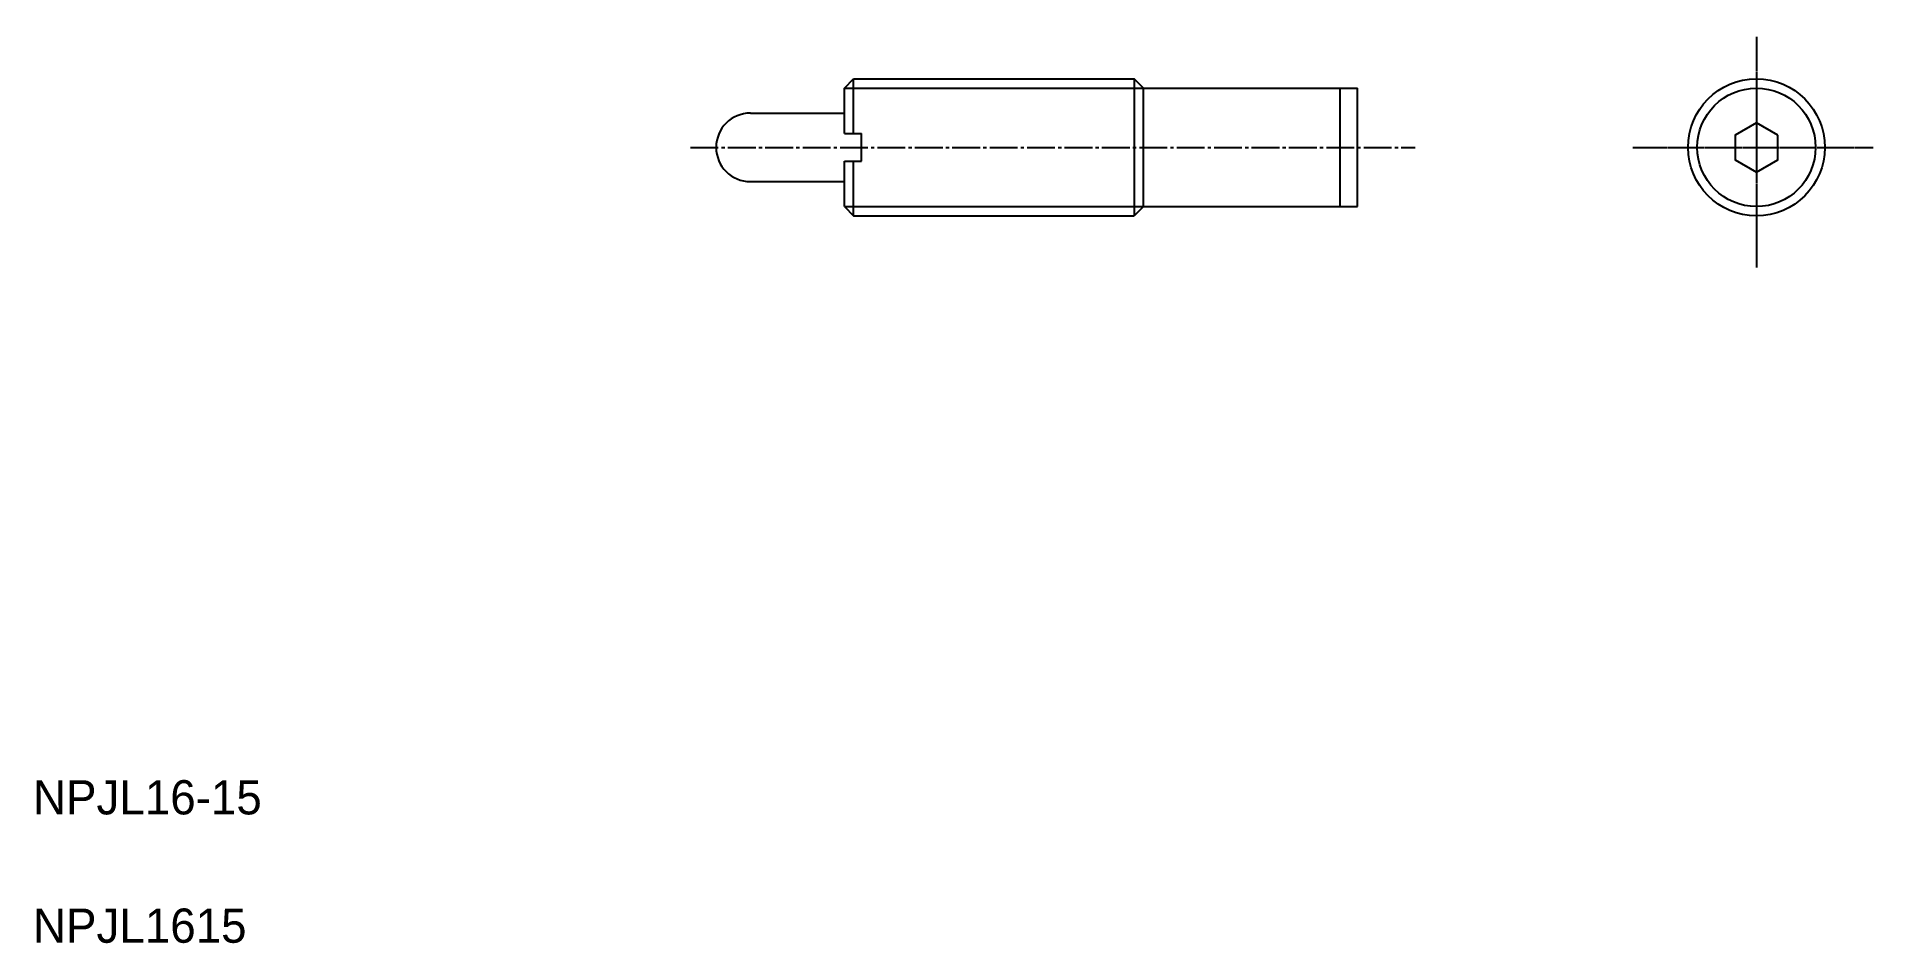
# Model space of a CAD drawing. Extents: x 10 to 225, y 10 to 116.
import ezdxf

# ---------------------------------------------------------------- set-up
doc = ezdxf.new("R2010")
doc.units = 0
doc.header["$LTSCALE"] = 0.25
doc.linetypes.add('CENTER', pattern=[17.5, 13, -1.5, 1.5, -1.5])
doc.layers.get('0').update_dxf_attribs({"linetype": 'CONTINUOUS'})
doc.layers.add('CENTER', color=1, linetype='CENTER')

msp = doc.modelspace()

# ---------------------------------------------------------------- linework, layer by layer
for p, q in [((104.9, 109.87), (105.98, 110.96)), ((104.9, 104.56), (104.9, 109.87)), ((105.98, 104.56), (105.98, 110.96)), ((105.98, 110.96), (138.81, 110.96)), ((138.81, 110.96), (138.81, 94.96)), ((139.9, 109.87), (138.81, 110.96)), ((139.9, 109.87), (164.9, 109.87)), ((139.9, 96.04), (139.9, 109.87)), ((162.9, 96.04), (162.9, 109.87)), ((164.9, 96.04), (164.9, 109.87)), ((93.9, 106.96), (104.9, 106.96)), ((104.9, 104.56), (106.9, 104.56)), ((106.9, 101.36), (106.9, 104.56)), ((104.9, 96.04), (104.9, 101.36)), ((104.9, 101.36), (106.9, 101.36)), ((105.98, 94.96), (105.98, 101.36)), ((93.9, 98.96), (104.9, 98.96)), ((104.9, 96.04), (105.98, 94.96)), ((105.98, 94.96), (138.81, 94.96)), ((139.9, 96.04), (138.81, 94.96)), ((139.9, 96.04), (164.9, 96.04)), ((146.15, 96.04), (146.15, 96.04)), ((152.4, 96.04), (152.4, 96.04))]:
    msp.add_line(p, q)
at = {"color": 3}
for p, q in [((104.9, 109.87), (139.9, 109.87)), ((104.9, 96.04), (139.9, 96.04))]:
    msp.add_line(p, q, dxfattribs=at)
msp.add_lwpolyline([(214.07, 104.4), (211.57, 105.84), (209.07, 104.4), (209.07, 101.51), (211.57, 100.07), (214.07, 101.51)], close=True)
for radius in [8, 6.92]:
    msp.add_circle((211.57, 102.96), radius)
msp.add_arc((93.9, 102.96), 4, 90, 270)
at = {"layer": 'CENTER', "color": 1, "linetype": 'CENTER'}
for p, q in [((211.57, 115.89), (211.57, 89.12)), ((211.57, 115.46), (211.57, 88.93)), ((86.9, 102.96), (171.64, 102.96)), ((197.1, 102.96), (225.24, 102.96)), ((197.55, 102.96), (224.36, 102.96))]:
    msp.add_line(p, q, dxfattribs=at)

# ---------------------------------------------------------------- texts
for s, p in [('NPJL16-15', (10, 25)), ('NPJL1615', (10, 10))]:
    msp.add_text(s, height=4).set_placement(p)

doc.saveas('drawing.dxf')
